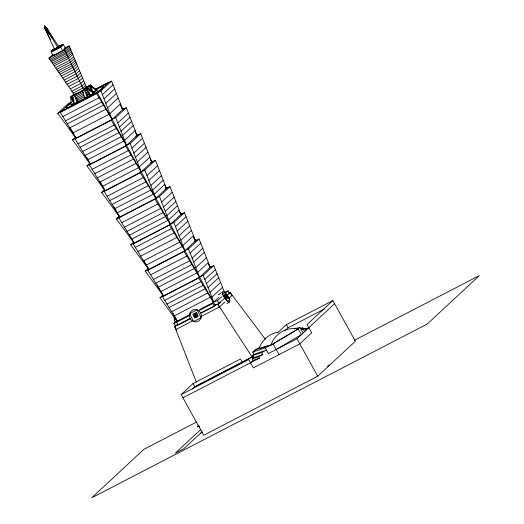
<?xml version="1.0" encoding="UTF-8"?>
<svg xmlns="http://www.w3.org/2000/svg" width="524" height="524" viewBox="0 0 524 524"><rect width="100%" height="100%" fill="white"/><g stroke="black" fill="none" stroke-linecap="round" stroke-linejoin="round"><path stroke-width="0.79" d="M73.864 103.601L70.969 105.101L71.002 96.763L86.729 88.622L93.789 93.285L94.49 92.63L87.429 87.973L80.152 91.752M61.963 45.778L61.97 45.313L61.203 46.354L61.603 45.601A5.646 0.472 -29 0 1 61.963 45.778C60.935 47.474 44.789 55 54.62 48.549M61.524 46.014L61.577 45.739M58.97 46.158L59.454 46.525L59.559 45.863L60.057 46.236L59.631 46.44M57.116 48.83L56.54 48.666L56.258 49.289L55.957 48.974L55.845 49.505L54.286 49.832L54.66 50.101L52.282 50.736L53.035 50.815L51.424 51.011L56.769 48.542L62.264 45.084A6.412 0.537 -29 0 0 61.78 44.881L58.419 46.433M59.684 46.204L59.762 45.758M60.771 45.909L60.83 45.346M56.769 48.542L56.92 48.935L57.037 48.391L57.293 48.725L57.371 48.208L57.725 48.49L57.745 47.992L58.904 47.808L58.812 47.376L59.284 47.586L59.304 47.088L59.605 47.396L61.039 45.988L60.882 46.577L60.306 46.466M60.705 45.791L60.751 45.457M61.832 45.424L61.498 46.151L61.603 45.601A5.646 0.472 -29 0 1 57.791 48.509A5.646 0.472 -29 0 1 52.479 50.743L52.204 50.245M61.727 45.509L61.36 46.25M46.891 28.571L44.625 26.2L46.125 29.043L47.029 28.453L44.625 26.2L45.261 29.416L47.029 28.453L44.625 26.2C46.656 35.573 54.391 35.639 44.625 26.2C44.684 29.75 46.787 31.158 44.625 26.2C46.905 27.445 51.018 33.752 47.946 33.7M190.546 318.684L178.245 325.057L176.562 322.26L177.315 321.016L174.538 316.005M198.996 310.647L212.751 303.52L213.504 302.276L218.534 297.593M60.633 45.817L61.059 45.169M59.454 46.525L60.103 45.601L60.496 46.033L60.777 45.601M46.754 28.669L44.625 26.2C45.156 32.698 52.623 39.778 44.625 26.2L46.774 28.525L49.256 32.973M60.181 47.029L60.64 46.741M224.115 292.438L228.169 290.794L229.447 293.984M74.382 94.294L72.155 96.364L74.605 103.876L77.035 102.619L74.585 95.106L75.004 94.693M48.005 33.615L47.527 34.06L54.535 49.295L59.507 46.44L54.129 49.387L56.173 47.985M60.614 45.916L63.325 44.507L65.343 48.136L62.605 50.677L53.101 55.603L51.09 51.968L52.669 50.527L51.941 50.291L53.022 50.252M54.935 48.581L53.435 49.977L52.8 49.688M53.697 50.442L53.435 49.977L58.655 47.271L60.155 45.876L54.535 49.295L58.826 46.682L49.669 32.757L48.555 33.326M55.61 48.64L57.751 47.337M51.09 51.968L60.594 47.049L63.325 44.507M64.858 48.038L69.148 45.817L86.493 87.488L83.794 89.997L74.408 94.857L48.902 58.157L52.859 54.483M53.101 55.603L54.745 54.077M50.52 60.555L65.86 52.596L70.268 48.509M48.902 58.157L64.622 50.016L69.148 45.817M69.705 47.16L65.245 51.306L49.721 59.343M70.779 49.734L66.43 53.776L51.3 61.609M71.447 51.345L67.17 55.321L52.282 63.024M72.102 52.917L67.891 56.834L53.252 64.413M72.764 54.496L68.618 58.347L54.214 65.808M73.655 56.638L69.6 60.398L55.524 67.688M74.428 58.505L70.465 62.192L56.671 69.338M75.227 60.417L71.343 64.026L57.837 71.015M75.98 62.232L72.174 65.762L58.95 72.613M76.74 64.052L73.013 67.511L60.064 74.218M77.611 66.142L73.976 69.522L61.341 76.059M78.541 68.389L75.011 71.67L62.716 78.037M79.517 70.727L76.085 73.91L64.144 80.093M80.48 73.039L77.152 76.137L65.566 82.137M81.489 75.463L78.259 78.456L67.046 84.266M82.55 78.01L79.438 80.906L68.605 86.512M83.683 80.735L80.689 83.519L70.275 88.91M84.77 83.342L81.888 86.021L71.873 91.209M74.12 103.66L70.537 97.195L73.936 94.045M74.408 94.857L75.489 93.855M85.648 85.458L82.864 88.052L73.163 93.069M190.258 314.361L177.23 321.107L162.545 296.774L163.423 295.962L147.853 270.266L148.731 269.454L133.247 243.909L134.124 243.097L118.817 217.886L119.695 217.074L104.178 191.476L105.055 190.664L89.466 164.929L90.344 164.117L75.076 138.978L75.954 138.159L57.771 113.302L68.375 103.451L71.113 102.029M89.172 85.694L84.646 89.892L88.228 96.357L84.934 98.486L82.386 91.065L86.912 86.86M69.738 126.946L75.954 138.159L60.312 112.346L71.205 102.226M70.537 97.195L86.263 89.054L90.79 84.855L92.231 87.456M70.969 105.101L73.177 103.647M90.914 86.63L86.958 90.305L84.816 91.418M89.401 90.076L91.661 87.98M74.605 103.876L75.738 102.822M77.035 102.619L78.168 101.564L74.585 95.106M89.545 91.877L86.27 94.038M90.672 90.829L91.805 89.781M84.934 98.486L94.49 92.63M85.425 88.091L89.663 85.903L93.239 92.362L97.3 90.036L90.325 85.288L85.929 87.56M60.312 112.346L96.501 93.6L108.92 82.072L95.165 89.191M57.771 113.302L100.942 90.94L111.547 81.096L122.747 109.575L126.31 107.728L137.137 135.526L135.971 133.423M102.396 94.648L113.007 84.796M104.034 98.8L114.638 88.956M105.815 103.333L116.42 93.482M86.453 157.102L90.344 164.117L72.535 139.934L75.482 137.196M107.59 107.839L118.195 97.988M109.87 113.629L120.474 103.778M75.076 138.978L111.265 120.238L123.684 108.704L122.236 109.457M72.535 139.934L115.706 117.579L126.31 107.728M117.782 122.917L128.393 113.066M119.42 127.116L130.024 117.271M121.018 131.223L131.622 121.372M100.025 181.579L105.055 190.664L86.918 165.885L89.866 163.154M122.636 135.369L133.24 125.524M124.581 140.373L135.185 130.522M89.466 164.929L125.655 146.189L138.067 134.661L136.62 135.408M86.918 165.885L130.09 143.53L140.694 133.679L151.849 162.073L150.689 159.977M131.904 148.135L142.508 138.284M133.849 153.087L144.454 143.235M135.48 157.239L146.085 147.388M119.695 217.074L101.636 192.432L104.577 189.695M137.34 161.975L147.945 152.124M139.292 166.946L149.897 157.095M104.178 191.476L140.367 172.737L152.785 161.202L151.338 161.955M101.636 192.432L144.807 170.077L155.412 160.226L166.488 188.483L165.302 186.341M146.956 175.566L157.567 165.715M148.862 180.426L159.466 170.575M150.86 185.509L161.464 175.658M119.217 216.111L116.276 218.842L134.124 243.097L130.987 237.438M152.641 190.068L163.246 180.217M154.266 194.201L164.87 184.35M118.817 217.886L155.006 199.146L167.425 187.612L165.977 188.365M115.346 209.22L119.747 217.165L116.276 218.842L159.447 196.487L170.051 186.636L180.918 214.506L184.474 212.659L195.524 240.863L193.946 238.014M161.608 202.035L172.213 192.19M163.547 207.013L174.158 197.162M165.25 211.369L175.854 201.524M143.596 260.192L148.731 269.454L130.699 244.872L133.646 242.134M166.887 215.574L177.492 205.722M168.597 219.962L179.201 210.117M133.247 243.909L169.435 225.169L181.854 213.654L180.407 214.401M130.699 244.872L173.87 222.51L184.474 212.659L180.918 214.506L179.359 211.689M175.468 226.578L186.072 216.733M177.223 231.064L187.828 221.22M179.064 235.767L189.668 225.916M160.331 290.381L163.423 295.962L145.305 271.222L148.842 267.941M180.839 240.3L191.45 230.455M182.883 245.507L193.487 235.656M147.853 270.266L184.042 251.527L196.454 239.992L195.007 240.745M145.305 271.222L188.483 248.867L199.087 239.016L210.216 267.371L213.779 265.524L224.429 292.117M190.107 253.02L200.718 243.169M192.125 258.142L202.729 248.291M193.69 262.124L204.294 252.28M177.315 321.016L176.961 321.199L160.003 297.73L162.944 294.992M195.825 267.567L206.43 257.716M197.718 272.388L208.323 262.544M162.545 296.774L198.734 278.034L211.152 266.5L209.705 267.253M160.003 297.73L203.174 275.375L213.779 265.524M204.805 279.443L215.41 269.591M206.469 283.595L217.074 273.744M208.061 287.571L218.665 277.72M175.789 326.085L173.837 323.387L176.784 320.649M209.973 292.353L220.578 282.502M176.346 324.88L174.61 326.491L196.376 382.134M211.899 297.16L222.504 287.309M203.174 275.375L213.825 301.968L217.565 300.645L221.691 296.813M225.811 292.982L228.169 290.794M97.379 92.787L215.102 305.158L216.281 304.064M225.091 296.505L226.08 295.588M227.239 295.353L230.2 292.602L265.367 339.277M220.611 302.191L218.842 303.835L217.565 300.645M225.844 297.593L226.833 296.676M224.973 301.889L219.582 306.9L201.642 316.188M228.569 298.549L232.165 295.209M278.002 332.413L286.379 324.631L332.845 300.566L355.39 341.242L317.734 376.212L203.698 435.267L181.153 394.592L193.042 383.555L240.47 358.992L242.245 362.189M192.432 388.959L194.81 386.751L253.629 356.228M250.492 362.798L253.072 360.401L252.28 358.973L253.695 357.656L252.568 355.619L253.937 354.348L252.712 352.135L254.952 350.058L259.839 347.242M285.122 330.546L288.115 327.769L324.415 308.97M279.043 354.604L273.056 343.803L298.248 328.934L300.023 327.29L303.167 332.969M301.097 329.236L302.577 327.86L303.599 329.701L305.053 328.391L306.088 330.258M332.845 300.566L307.071 324.5L311.682 332.819L299.8 343.855L253.334 367.92L248.723 359.602L181.153 394.592M199.677 426.346L197.273 426.785L199.054 425.128M252.712 352.135L265.196 347.877L268.34 353.556L296.964 338.733L334.581 303.704M201.006 429.274L175.344 453.109L183.852 448.701L201.799 432.051M181.854 213.654L180.918 214.506L178.92 210.53M46.374 30.883L47.835 30.123M173.837 323.387L176.961 321.199M176.411 325.653L177.662 324.775M47.763 32.763C46.341 33.759 50.068 31.682 48.614 32.226M218.141 294.986L222.7 291.92M224.698 298.267L217.781 304.13L200.659 312.952M227.036 303.632L229.643 301.883M45.837 29.73C44.913 30.49 48.274 28.624 46.898 29.134M46.322 30.15L45.883 30.497L47.396 29.626M47.992 31.597L48.614 31.316L47.514 32.023M270.784 345.264L298.221 328.948A26.881 25.172 73.9 0 0 270.784 345.264L259 348.656A26.881 25.172 73.9 0 1 277.831 332.255M276.2 349.482L301.398 334.613L298.248 328.934L296.944 329.275M56.337 49.073L57.031 48.706M63.98 48.843L65.343 48.136M85.484 87.6L90.79 84.855M84.325 88.608L86.493 87.488M71.69 96.134L75.921 93.94M71.231 98.447L73.38 97.34M74.808 96.599L83.382 92.158M71.978 99.796L73.412 99.056M75.554 97.949L83.414 93.875M85.563 92.761L87.705 91.654M72.685 101.073L74.12 100.333M76.262 99.219L84.122 95.152M95.682 89.309L111.547 81.096M93.265 91.89L97.3 90.036M76.976 100.516L84.842 96.442M86.984 95.335L89.132 94.222M93.789 93.285L90.311 95.086L86.729 88.622M76.949 102.193L85.261 97.89M62.834 116.505L99.023 97.759M65.454 120.828L101.643 102.088M67.314 123.893L103.503 105.154M69.738 127.895L105.927 109.156M72.849 133.03L109.038 114.291M77.997 143.786L114.186 125.046M80.106 147.257L116.295 128.518M82.661 151.469L118.85 132.729M85.071 155.438L121.26 136.692M87.705 159.774L123.893 141.035M135.69 136.273L140.694 133.679M92.132 169.337L128.321 150.598M94.759 173.667L130.948 154.921M97.287 177.839L133.476 159.1M99.868 182.103L136.057 163.364M102.462 186.38L138.65 167.641M150.401 162.82L155.412 160.226M107.099 196.29L143.288 177.551M109.719 200.62L145.908 181.874M112.038 204.445L148.227 185.699M114.651 208.755L150.84 190.016M117.173 212.914L153.362 194.175M165.04 189.23L170.051 186.636M121.732 222.68L157.921 203.941M124.47 227.2L160.658 208.454M126.998 231.359L163.187 212.62M129.33 235.197L165.518 216.458M131.727 239.147L167.916 220.407M135.316 247.328L171.505 228.588M137.956 251.684L174.145 232.944M140.674 256.164L176.863 237.424M143.537 260.887L179.725 242.147M146.137 265.17L182.326 246.431M194.077 241.61L199.087 239.016M150.611 274.818L186.799 256.079M153.453 279.502L189.642 260.762M155.707 283.229L191.895 264.489M158.15 287.257L194.339 268.517M160.789 291.606L196.978 272.866M164.706 300.357L200.895 281.617M166.94 304.058L203.129 285.311M169.036 307.529L205.225 288.783M171.584 311.754L207.773 293.014M174.138 315.985L210.327 297.239M228.759 293.348L230.2 292.602L231.778 295.457M199.664 309.488L213.419 302.368L198.734 278.034M176.562 322.26L189.59 315.514M193.408 315.546L196.932 313.725M190.205 318.415L174.61 326.491L176.988 330.768M194.063 316.824L197.581 314.996M201.406 313.064L214.434 306.311L212.751 303.52M175.815 329.563L192.315 321.022M265.196 347.877L272.342 344.176M253.027 356.602L194.81 386.751L193.042 383.555M252.568 355.619L261.692 352.541L266.421 350.091L253.937 354.348M252.28 358.973L258.673 356.726L262.819 354.578L261.692 352.541M182.928 397.788L259.459 358.154L258.673 356.726M196.913 421.859L143.904 449.31L91.693 497.8L427.165 324.074L479.375 275.585L354.479 340.259M197.273 426.785L198.655 426.071M327.441 366.302L329.616 365.176M200.692 433.079L202.722 432.031M305.21 329.576L308.819 327.723M305.348 329.485L308.793 327.749M302.918 329.203L305.053 328.391L302.289 329.151L305.053 328.391M215.102 305.158L217.349 304.365M57.273 47.782L57.863 47.573L49.191 33.202L49.669 32.75L52.361 37.617M253.072 360.401L259.459 358.154M254.952 350.058L267.875 345.591M253.695 357.656L262.819 354.578M294.567 328.856L300.023 327.29M296.649 329.399L298.248 328.934M300.219 328.509L302.577 327.86L304.647 331.594M51.424 50.73L52.367 50.985L51.359 50.815L52.669 50.527L51.457 50.69M51.889 50.887L53.035 50.815L52.066 50.828M51.955 50.867L53.035 50.815M54.273 48.758L54.345 49.38L53.435 49.282L53.776 49.734M52.754 50.546L53.73 50.533L52.924 50.474M53.651 50.566L52.675 50.579L53.579 50.599M52.826 50.52L53.73 50.533M53.795 50.075L54.66 50.101L53.972 49.99M52.518 49.885L53.199 50.134M55.315 49.315L55.845 49.505L55.59 49.053M89.663 85.903L96.639 90.645M58.223 47.723L58.55 48.018M45.509 29.351L44.625 26.2L46.105 28.008M55.583 49.171L55.845 49.505M45.306 28.453L44.625 26.2L46.564 28.787M45.686 29.265L44.625 26.2L45.503 27.458M224.934 294.717L227.272 298.064M224.613 295.019L226.944 298.366M252.352 357.414L217.781 304.13L219.366 306.985M45.444 28.368L44.625 26.2L46.354 28.912M111.265 120.238L126.533 145.377L115.706 117.579M155.006 199.146L170.313 224.357L159.447 196.487M96.501 93.6L112.143 119.42L100.942 90.94M125.655 146.189L141.244 171.918L130.09 143.53M140.367 172.737L155.883 198.327L144.807 170.077M169.435 225.169L184.92 250.714L173.87 222.51M184.042 251.527L199.611 277.216L188.483 248.867M45.28 27.582L44.625 26.2L45.392 27.517M296.964 338.733L317.734 376.212M286.379 324.631L288.115 327.769M121.195 106.765L122.747 109.575L120.304 104.708M208.67 264.581L210.216 267.371L208.225 263.402M86.263 89.054L89.846 95.519M61.708 45.326L61.983 45.817M60.594 47.049L62.605 50.677M82.386 91.065L83.46 93.003M48.018 31.145L48.725 32.422M51.883 38.062L49.191 33.202L47.527 34.06L50.605 39.614M44.625 26.2L45.385 27.569M45.555 29.193L46.964 31.735M45.326 29.357L47.795 33.818M72.155 96.364L73.229 98.302M113.76 206.364L114.553 207.792M129.415 234.608L130.201 236.023M157.239 284.801L158.012 286.196M158.785 287.591L159.558 288.986M172.946 313.142L173.745 314.57M195.19 313.142L197.096 316.863M194.044 313.732L195.989 317.524M193.566 236.966L195.524 240.863M164.909 185.332L166.488 188.483M150.074 158.536L151.849 162.073M135.362 131.983L137.137 135.526M64.622 50.016L83.794 89.997M174.237 318.933L174.839 320.341M84.646 89.892L87.194 97.32M59.585 46.918L59.605 47.396M174.977 321.998A6.557 2.024 69 0 1 174.158 317.675M96.403 89.145A21.504 1.801 -29 0 1 98.826 90.744A21.504 1.801 -29 0 1 71.912 105.717A21.504 1.801 -29 0 1 70.904 103.333M224.757 292.412L222.674 294.344L227.586 301.385L229.663 299.453L224.757 292.412M225.261 294.416L224.272 295.333L226.604 298.68L227.593 297.763L225.261 294.416M197.089 309.802L189.623 313.673L193.664 321.572L201.137 317.708L197.089 309.802M196.33 312.553L192.812 314.374L194.718 318.094L198.236 316.273L196.33 312.553M51.968 50.645L51.476 50.671L51.968 50.645M52.885 50.874L51.745 50.926L52.859 50.88M52.97 50.284L52.295 50.042L52.95 50.304M222.674 294.344A6.078 1.985 56.1 0 0 229.145 302.066A6.078 1.985 56.1 0 0 226.696 294.292A6.078 1.985 56.1 0 0 222.674 294.344M189.623 313.673A6.275 5.947 65.1 0 0 196.775 321.795A6.275 5.947 65.1 0 0 199.742 311.603A6.275 5.947 65.1 0 0 189.623 313.673"/></g></svg>
